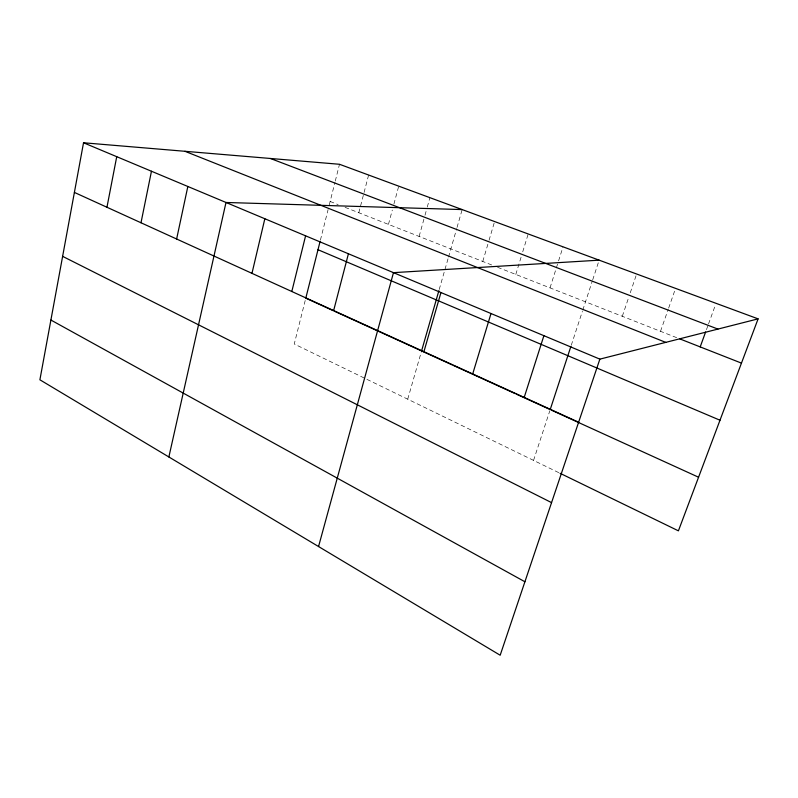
<?xml version="1.0" encoding="UTF-8"?>
<svg xmlns="http://www.w3.org/2000/svg" width="798" height="798" viewBox="0 0 798 798"><rect width="100%" height="100%" fill="white"/><g stroke="black" fill="none" stroke-linecap="round" stroke-linejoin="round"><path stroke-width="0.6" stroke-dasharray="3.99 2.99" d="M305.215 300.467L294.253 343.998L560.086 473.294M320.407 240.128L328.108 209.565M329.265 204.936L334.97 182.273M335.28 181.076L339.499 164.278M358.811 212.737L368.616 175.031M388.446 224.388L392.307 210.044M393.913 204.069L398.721 186.153M419.12 236.437L424.666 216.458M424.995 215.29L426.95 208.238M427.279 207.061L429.893 197.655M407.718 399.19L421.573 350.94M439.209 289.514L448.187 258.243M448.526 257.076L456.685 228.647M457.025 227.46L462.162 209.575M482.77 261.455L488.685 241.505M489.034 240.328L494.6 221.555M515.797 274.432L521.274 256.577M522.73 251.819L528.206 233.964M550.022 287.879L558.201 262.073M558.57 260.906L563.029 246.831M533.553 460.386L549.822 410.751M571.278 345.235L582.41 311.26M582.799 310.083L592.325 280.996M592.705 279.839L599.148 260.168M622.3 316.287L628.674 297.494M630.26 292.796L636.634 274.003M660.515 331.31L668.235 309.265M668.644 308.108L675.557 288.387M706.449 329.704L708.105 325.115M708.524 323.968L715.188 305.614M330.143 201.465L338.172 204.627M345.045 207.33L493.024 265.485M497.573 267.27L677.522 337.993"/><path stroke-width="1.2" d="M758.1 318.861L339.499 164.278L83.531 142.772L39.9 379.798L500.176 655.228L599.867 359.14L758.1 318.861L678.41 530.84L560.086 473.294M106.952 207.261L116.727 156.687M140.997 222.772L151.46 171.241M176.627 239.011L187.839 186.483M168.867 456.975L225.994 202.473L462.162 209.575M251.969 273.345L264.836 218.752M291.809 291.509L305.594 235.829M320.108 241.325L305.794 298.163L333.325 310.711M333.644 310.572L348.417 253.774M318.552 546.54L393.474 272.657L599.148 260.168M421.573 350.94L438.88 290.671M423.918 351.709L440.945 292.547M472.705 373.943L491.009 313.524M524.196 397.414L543.897 335.689M570.899 346.402L550.201 409.583L516.356 394.152M700.205 346.901L705.612 331.998M270.402 158.473L717.951 329.085M679.786 338.881L741.462 363.12M184.927 151.291L665.751 342.372M83.531 142.772L599.867 359.14M317.993 249.714L719.995 420.227M74.394 192.418L578.63 422.222M334.422 311.21L452.097 364.856M453.224 365.374L515.229 393.643M551.328 410.102L698.559 477.224M62.623 256.358L551.558 502.62M50.902 320.038L524.914 581.762"/></g></svg>
